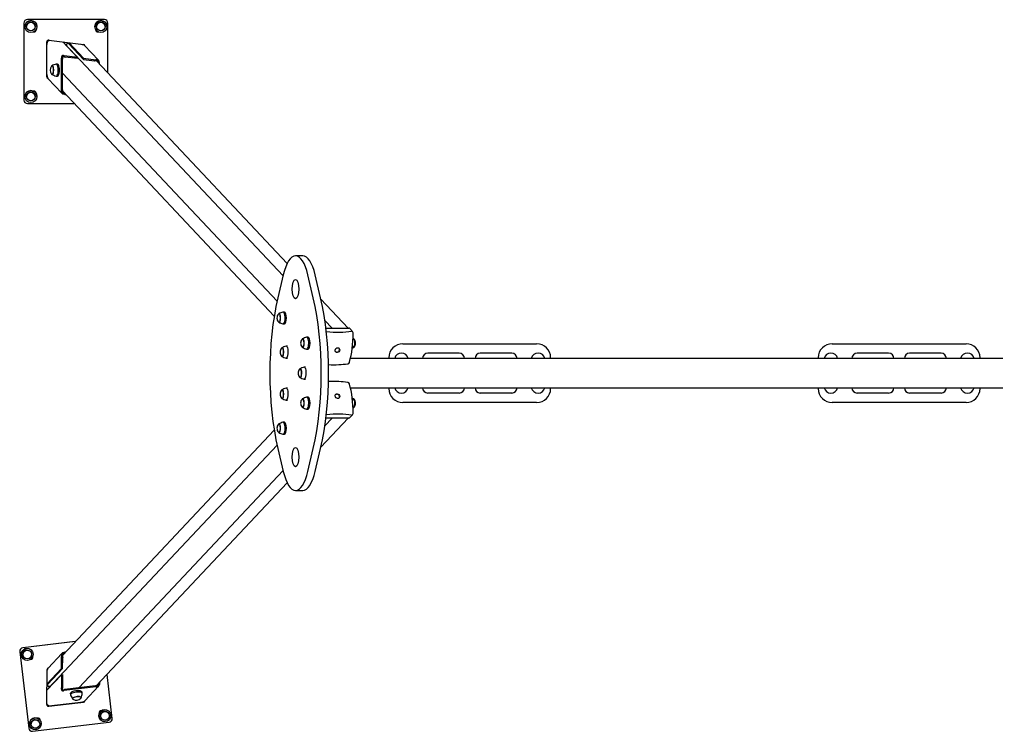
# Model space of a CAD drawing. Header units: millimetres. Extents: x 1089 to 46270, y 1624 to 35257.
# Drawn here: x 1105.5 to 1108.289, y 1630.676 to 1632.71 of the extents above; entities that cross this region are included whole.
import ezdxf

# ---------------------------------------------------------------- set-up
doc = ezdxf.new("R2010")
doc.units = ezdxf.units.MM

# ---------------------------------------------------------------- blocks, each defined once
blk = doc.blocks.new('A$C58256AF6')
at = {"ltscale": 25.4}
for p, q in [((0.0118, 2.0236), (0.0118, 1.8036)), ((0.0118, 2.0236), (0.0118, 1.8036)), ((0.0148, 2.0136), (0.0148, 2.0136)), ((0.0196, 2.0136), (0.0196, 2.0136)), ((0.2418, 2.0336), (0.0218, 2.0336)), ((0.2418, 2.0336), (0.0218, 2.0336)), ((0.0441, 2.0136), (0.0441, 2.0136)), ((0.0488, 2.0136), (0.0488, 2.0136)), ((0.2148, 2.0136), (0.2148, 2.0136)), ((0.2196, 2.0136), (0.2196, 2.0136)), ((0.2441, 2.0136), (0.2441, 2.0136)), ((0.2488, 2.0136), (0.2488, 2.0136)), ((0.2518, 1.8815), (0.2518, 2.0236)), ((0.2518, 2.0236), (0.2518, 2.0236)), ((0.0773, 1.8699), (0.0773, 1.9697)), ((0.083, 1.9746), (0.182, 1.9623)), ((0.0844, 1.9739), (0.0855, 1.9744)), ((0.1232, 1.9696), (0.165, 1.9252)), ((0.7518, 1.3012), (0.128, 1.965)), ((0.1332, 1.9621), (0.1332, 1.9594)), ((0.1406, 1.9643), (0.1364, 1.9649)), ((0.1406, 1.9643), (0.1406, 1.9675)), ((0.1406, 1.9643), (0.1824, 1.9198)), ((0.1407, 1.9675), (0.1824, 1.923)), ((0.2248, 1.9173), (0.1854, 1.9592)), ((0.1189, 1.9248), (0.1192, 1.9233)), ((0.1217, 1.9248), (0.1189, 1.9248)), ((0.1217, 1.9248), (0.1224, 1.9204)), ((0.1247, 1.9278), (0.1249, 1.9287)), ((0.1249, 1.9287), (0.1251, 1.9306)), ((0.165, 1.9252), (0.1273, 1.9299)), ((0.165, 1.922), (0.1298, 1.9264)), ((0.165, 1.9252), (0.165, 1.922)), ((0.0938, 1.9014), (0.0924, 1.9014)), ((0.1079, 1.9061), (0.1042, 1.9061)), ((0.1192, 1.8308), (0.1192, 1.9233)), ((0.1224, 1.8332), (0.1224, 1.9204)), ((0.1824, 1.923), (0.1824, 1.9198)), ((0.1824, 1.923), (0.217, 1.9187)), ((0.1824, 1.9198), (0.2135, 1.9159)), ((0.7637, 1.3368), (0.2196, 1.9158)), ((0.2246, 1.9105), (0.2241, 1.9123)), ((0.2241, 1.9123), (0.225, 1.9123)), ((0.225, 1.9123), (0.2269, 1.9123)), ((0.0924, 1.8769), (0.0938, 1.8769)), ((0.1042, 1.8721), (0.1079, 1.8721)), ((0.1224, 1.8807), (0.7348, 1.2289)), ((0.0807, 1.8653), (0.1201, 1.8233)), ((0.0148, 1.8136), (0.0148, 1.8136)), ((0.0196, 1.8136), (0.0196, 1.8136)), ((0.0441, 1.8136), (0.0441, 1.8136)), ((0.0488, 1.8136), (0.0488, 1.8136)), ((0.1214, 1.8278), (0.1185, 1.8278)), ((0.1218, 1.8299), (0.7267, 1.1861)), ((0.1251, 1.8226), (0.1248, 1.8207)), ((0.1252, 1.8236), (0.1251, 1.8226)), ((0.1268, 1.823), (0.1284, 1.8228)), ((0.1289, 1.8195), (0.1318, 1.8191)), ((0.0118, 1.8036), (0.0118, 1.8036)), ((0.0218, 1.7936), (0.1558, 1.7936)), ((0.8083, 1.3583), (0.7877, 1.3583)), ((0.7525, 1.3042), (0.7371, 1.2388)), ((0.8383, 1.2388), (0.8229, 1.3042)), ((0.859, 1.2388), (0.8436, 1.3042)), ((0.9376, 1.1517), (0.86, 1.2343)), ((0.7415, 1.193), (0.7402, 1.193)), ((0.7557, 1.1978), (0.7519, 1.1978)), ((0.8922, 1.1517), (0.8712, 1.1741)), ((0.7402, 1.1685), (0.7415, 1.1685)), ((0.7519, 1.1638), (0.7557, 1.1638)), ((0.8742, 1.1517), (0.9396, 1.1517)), ((0.9506, 1.142), (0.9427, 1.1504)), ((0.809, 1.1212), (0.8077, 1.1212)), ((0.8232, 1.1259), (0.8194, 1.1259)), ((0.9533, 1.1212), (0.9515, 1.1212)), ((0.7505, 1.0955), (0.7492, 1.0955)), ((0.7647, 1.1003), (0.7609, 1.1003)), ((0.8077, 1.0967), (0.809, 1.0967)), ((0.8194, 1.0919), (0.8232, 1.0919)), ((0.9513, 1.0967), (0.9533, 1.0967)), ((1.094, 1.1073), (1.476, 1.1073)), ((2.32, 1.1073), (2.702, 1.1073)), ((0.7492, 1.071), (0.7505, 1.071)), ((0.7609, 1.0663), (0.7647, 1.0663)), ((2.8508, 1.0653), (0.9442, 1.0653)), ((1.054, 1.0653), (1.054, 1.0673)), ((1.255, 1.0803), (1.165, 1.0803)), ((1.405, 1.0803), (1.315, 1.0803)), ((1.516, 1.0673), (1.516, 1.0653)), ((2.28, 1.0653), (2.28, 1.0673)), ((2.481, 1.0803), (2.391, 1.0803)), ((2.631, 1.0803), (2.541, 1.0803)), ((2.742, 1.0673), (2.742, 1.0653)), ((0.802, 1.0355), (0.8006, 1.0355)), ((0.8161, 1.0403), (0.8124, 1.0403)), ((0.8006, 1.011), (0.802, 1.011)), ((0.8124, 1.0063), (0.8161, 1.0063)), ((0.7647, 0.9803), (0.7609, 0.9803)), ((0.9442, 0.9813), (2.8508, 0.9813)), ((1.054, 0.9793), (1.054, 0.9813)), ((1.516, 0.9813), (1.516, 0.9793)), ((2.28, 0.9793), (2.28, 0.9813)), ((2.742, 0.9813), (2.742, 0.9793)), ((0.7505, 0.9755), (0.7492, 0.9755)), ((0.7492, 0.951), (0.7505, 0.951)), ((0.809, 0.9498), (0.8077, 0.9498)), ((0.8232, 0.9546), (0.8194, 0.9546)), ((0.9504, 0.9498), (0.9497, 0.9498)), ((0.9533, 0.9498), (0.9513, 0.9498)), ((1.255, 0.9663), (1.165, 0.9663)), ((1.405, 0.9663), (1.315, 0.9663)), ((2.481, 0.9663), (2.391, 0.9663)), ((2.631, 0.9663), (2.541, 0.9663)), ((0.7609, 0.9463), (0.7647, 0.9463)), ((0.8077, 0.9253), (0.809, 0.9253)), ((0.8194, 0.9206), (0.8232, 0.9206)), ((0.9515, 0.9253), (0.9533, 0.9253)), ((1.476, 0.9393), (1.094, 0.9393)), ((2.702, 0.9393), (2.32, 0.9393)), ((0.86, 0.8122), (0.9376, 0.8948)), ((0.8712, 0.8725), (0.8922, 0.8948)), ((0.9396, 0.8948), (0.8742, 0.8948)), ((0.9427, 0.8961), (0.9506, 0.9045)), ((0.7415, 0.878), (0.7402, 0.878)), ((0.7557, 0.8828), (0.7519, 0.8828)), ((0.7267, 0.8604), (0.1219, 0.2169)), ((0.7402, 0.8535), (0.7415, 0.8535)), ((0.7519, 0.8488), (0.7557, 0.8488)), ((0.7348, 0.8176), (0.0815, 0.1224)), ((0.7371, 0.8077), (0.7525, 0.7424)), ((0.8229, 0.7424), (0.8383, 0.8077)), ((0.8436, 0.7424), (0.859, 0.8077)), ((0.1683, 0.1244), (0.7518, 0.7453)), ((0.2187, 0.1297), (0.7637, 0.7098)), ((0.7877, 0.6883), (0.8083, 0.6883)), ((0.1588, 0.2561), (0.0088, 0.2384)), ((0.1587, 0.256), (0.0089, 0.2383)), ((0.0001, 0.2273), (0.0257, 0.0089)), ((0.0001, 0.2272), (0.0258, 0.0088)), ((0.0297, 0.2285), (0.0296, 0.2285)), ((0.0325, 0.2323), (0.0325, 0.2324)), ((0.1249, 0.2226), (0.1247, 0.2245)), ((0.0099, 0.2069), (0.01, 0.2069)), ((0.0133, 0.2102), (0.0134, 0.2102)), ((0.1203, 0.2222), (0.0809, 0.1802)), ((0.1193, 0.1791), (0.1196, 0.2138)), ((0.1225, 0.1794), (0.1227, 0.2107)), ((0.125, 0.2217), (0.1249, 0.2226)), ((0.1274, 0.2227), (0.125, 0.2217)), ((0.0772, 0.0764), (0.0779, 0.1761)), ((0.0776, 0.1347), (0.1193, 0.1791)), ((0.0807, 0.1349), (0.1225, 0.1794)), ((0.1193, 0.1791), (0.1225, 0.1794)), ((0.0775, 0.1171), (0.1192, 0.1614)), ((0.1192, 0.1614), (0.119, 0.1234)), ((0.1192, 0.1614), (0.1224, 0.1618)), ((0.1224, 0.1618), (0.1221, 0.1264)), ((0.2283, 0.138), (0.2283, 0.14)), ((0.2641, 0.0369), (0.2494, 0.1624)), ((0.0807, 0.1349), (0.0776, 0.1345)), ((0.0805, 0.1306), (0.0805, 0.1349)), ((0.087, 0.1282), (0.0837, 0.1278)), ((0.1203, 0.1212), (0.1184, 0.1212)), ((0.1213, 0.1212), (0.1203, 0.1212)), ((0.1246, 0.1186), (0.1289, 0.1197)), ((0.1246, 0.1186), (0.1249, 0.1158)), ((0.1249, 0.1158), (0.1264, 0.1162)), ((0.2183, 0.127), (0.1264, 0.1162)), ((0.2155, 0.1299), (0.1289, 0.1197)), ((0.1786, 0.1083), (0.1782, 0.1121)), ((0.1858, 0.0867), (0.2252, 0.1286)), ((0.2209, 0.1296), (0.2213, 0.1268)), ((0.2247, 0.1339), (0.2257, 0.1339)), ((0.2251, 0.1355), (0.2252, 0.1366)), ((0.2257, 0.1339), (0.2276, 0.1339)), ((0.1444, 0.1079), (0.1449, 0.1041)), ((0.1509, 0.0942), (0.1511, 0.093)), ((0.1754, 0.096), (0.1752, 0.0972)), ((0.0778, 0.078), (0.0772, 0.0788)), ((0.0827, 0.0715), (0.1818, 0.0831)), ((0.1819, 0.0831), (0.0828, 0.0714)), ((0.0903, 0.0724), (0.1748, 0.0823)), ((0.2544, 0.0571), (0.2544, 0.0572)), ((0.053, 0.0299), (0.0529, 0.03)), ((0.0559, 0.0337), (0.0558, 0.0338)), ((0.2318, 0.0318), (0.2319, 0.0317)), ((0.2352, 0.035), (0.2353, 0.035)), ((0.2516, 0.0533), (0.2515, 0.0534)), ((0.029, 0.0026), (0.0291, 0.0025)), ((0.0332, 0.0084), (0.0333, 0.0083)), ((0.0366, 0.0116), (0.0367, 0.0116)), ((0.0369, 0), (0.2553, 0.0258))]:
    blk.add_line(p, q, dxfattribs=at)
for centre, radius in [((0.0318, 2.0136), 0.017), ((0.0318, 2.0136), 0.0125), ((0.0318, 2.0136), 0.0122), ((0.2318, 2.0136), 0.017), ((0.2318, 2.0136), 0.0125), ((0.2318, 2.0136), 0.0122), ((0.0318, 1.8136), 0.017), ((0.0318, 1.8136), 0.0125), ((0.0318, 1.8136), 0.0122)]:
    blk.add_circle(centre, radius, dxfattribs=at)
for centre, radius, start, end in [((0.0218, 2.0236), 0.01, 89.9998, 179.9998), ((0.0218, 2.0236), 0.01, 89.9998, 179.9998), ((0.0318, 2.0136), 0.017, 359.9999, 179.9999), ((0.0318, 2.0136), 0.0122, 359.9999, 179.9999), ((0.2318, 2.0136), 0.017, 359.9999, 179.9999), ((0.2318, 2.0136), 0.0122, 359.9999, 179.9999), ((0.2418, 2.0236), 0.01, 359.9998, 89.9998), ((0.2418, 2.0236), 0.01, 359.9998, 89.9998), ((0.041, 2.0044), 0.006, 257.5792, 12.4206), ((0.041, 2.0044), 0.006, 257.5797, 359.9999), ((0.2227, 2.0044), 0.006, 167.579, 282.4204), ((0.2227, 2.0044), 0.006, 179.9999, 282.4199), ((0.0823, 1.9697), 0.005, 82.8998, 179.9998), ((0.0865, 1.9658), 0.00833, 104.2456, 165.4988), ((0.1813, 1.9574), 0.005, 11.1145, 82.8998), ((0.1242, 1.9253), 0.00534, 80.5228, 185.5603), ((0.1217, 1.9171), 0.014, 66.5605, 75.93), ((0.1042, 1.8891), 0.0175, 139.485, 220.515), ((0.1167, 1.8571), 0.0507, 104.8178, 119.0303), ((0.221, 1.8918), 0.0272, 90.1734, 98.6254), ((0.0823, 1.8699), 0.005, 179.9999, 252.7988), ((0.0823, 1.8699), 0.005, 179.9999, 252.7982), ((0.1168, 1.9216), 0.0511, 241.0361, 255.1158), ((0.0318, 1.8136), 0.017, 359.9999, 179.9999), ((0.0318, 1.8136), 0.0122, 359.9999, 179.9999), ((0.041, 1.8228), 0.006, 347.5788, 102.4208), ((0.041, 1.8228), 0.006, 347.5785, 359.9999), ((0.1323, 1.8263), 0.0139, 161.2469, 173.8157), ((-0.2834, 0.6855), 1.2092, 70.1677, 70.2493), ((0.0218, 1.8036), 0.01, 179.9999, 269.9998), ((0.7519, 1.1808), 0.0175, 139.485, 179.9999), ((0.7519, 1.1808), 0.0175, 180, 220.515), ((0.7644, 1.1487), 0.0507, 104.8178, 119.0303), ((0.7646, 1.2133), 0.0511, 241.0361, 255.1158), ((0.8194, 1.1089), 0.0175, 139.485, 179.9999), ((0.8319, 1.0769), 0.0507, 104.8178, 119.0303), ((0.9469, 1.1386), 0.005, 1.1385, 43.2184), ((0.9289, 1.0765), 0.0511, 61.0361, 62.9584), ((0.9416, 1.1089), 0.0175, 0, 40.515), ((0.7609, 1.0833), 0.0175, 139.485, 179.9999), ((0.7734, 1.0512), 0.0507, 104.8178, 119.0303), ((0.8194, 1.1089), 0.0175, 180, 220.515), ((0.8321, 1.1414), 0.0511, 241.0361, 255.1158), ((0.9291, 1.141), 0.0507, 293.3687, 299.0303), ((0.9416, 1.1089), 0.0175, 319.485, 0), ((1.094, 1.0673), 0.04, 90, 179.9999), ((1.476, 1.0673), 0.04, 0, 90), ((2.32, 1.0673), 0.04, 90, 179.9999), ((2.702, 1.0673), 0.04, 0, 90), ((0.7609, 1.0833), 0.0175, 180, 220.515), ((0.7736, 1.1158), 0.0511, 241.0361, 255.1158), ((1.09, 1.0603), 0.02, 14.4775, 165.5225), ((1.165, 1.0653), 0.015, 90, 179.9999), ((1.255, 1.0653), 0.015, 0, 90), ((1.315, 1.0653), 0.015, 90, 179.9999), ((1.405, 1.0653), 0.015, 0, 90), ((1.48, 1.0603), 0.02, 14.4775, 165.5225), ((2.316, 1.0603), 0.02, 14.4775, 165.5225), ((2.391, 1.0653), 0.015, 90, 179.9999), ((2.481, 1.0653), 0.015, 0, 90), ((2.541, 1.0653), 0.015, 90, 179.9999), ((2.631, 1.0653), 0.015, 0, 90), ((2.706, 1.0603), 0.02, 14.4775, 165.5225), ((0.8124, 1.0233), 0.0175, 139.485, 179.9999), ((0.8249, 0.9912), 0.0507, 104.8178, 119.0303), ((0.9365, 1.055), 0.005, 280.4314, 342.1202), ((0.8124, 1.0233), 0.0175, 180, 220.515), ((0.825, 1.0558), 0.0511, 241.0361, 255.1158), ((0.7734, 0.9312), 0.0507, 104.8178, 119.0303), ((0.9365, 0.9916), 0.005, 17.8798, 79.5686), ((1.094, 0.9793), 0.04, 180, 270), ((1.09, 0.9863), 0.02, 194.4775, 345.5225), ((1.165, 0.9813), 0.015, 180, 270), ((1.255, 0.9813), 0.015, 270, 0), ((1.315, 0.9813), 0.015, 180, 270), ((1.405, 0.9813), 0.015, 270, 0), ((1.48, 0.9863), 0.02, 194.4775, 345.5225), ((1.476, 0.9793), 0.04, 270, 0), ((2.32, 0.9793), 0.04, 180, 270), ((2.316, 0.9863), 0.02, 194.4775, 345.5225), ((2.391, 0.9813), 0.015, 180, 270), ((2.481, 0.9813), 0.015, 270, 0), ((2.541, 0.9813), 0.015, 180, 270), ((2.631, 0.9813), 0.015, 270, 0), ((2.706, 0.9863), 0.02, 194.4775, 345.5225), ((2.702, 0.9793), 0.04, 270, 0), ((0.7609, 0.9633), 0.0175, 139.485, 179.9999), ((0.7609, 0.9633), 0.0175, 180, 220.515), ((0.7736, 0.9958), 0.0511, 241.0361, 255.1158), ((0.8194, 0.9376), 0.0175, 139.485, 179.9999), ((0.8319, 0.9055), 0.0507, 104.8178, 119.0303), ((0.9289, 0.9051), 0.0511, 61.0361, 66.7554), ((0.9416, 0.9376), 0.0175, 0, 40.515), ((0.8194, 0.9376), 0.0175, 180, 220.515), ((0.8321, 0.9701), 0.0511, 241.0361, 255.1158), ((0.9291, 0.9696), 0.0507, 295.9488, 299.0303), ((0.9416, 0.9376), 0.0175, 319.485, 0), ((0.9469, 0.9079), 0.005, 316.7816, 358.8615), ((0.7519, 0.8658), 0.0175, 139.485, 179.9999), ((0.7519, 0.8658), 0.0175, 180, 220.515), ((0.7644, 0.8337), 0.0507, 104.8178, 119.0303), ((0.7646, 0.8983), 0.0511, 241.0361, 255.1158), ((0.145, 0.2212), 0.0264, 187.2823, 196.0794), ((0.1311, 0.1195), 0.0128, 161.9898, 172.1495), ((0.1238, 0.121), 0.00536, 177.2946, 282.1993), ((0.221, 0.1409), 0.0141, 258.7366, 270.9425), ((1.2978, -0.1339), 1.106, 165.9025, 165.9909), ((0.1926, 0.1227), 0.0512, 201.8024, 215.8892), ((0.1618, 0.1062), 0.0175, 236.0704, 318.1219), ((0.1274, 0.1148), 0.0517, 338.3688, 352.3243), ((0.0856, 0.081), 0.00837, 201.0276, 262.1114)]:
    blk.add_arc(centre, radius, start, end, dxfattribs=at)
for centre, major_axis, ratio, start_param, end_param in [((0.1258, 1.963), (0.00233, -0.00248), 0.883023, 1.57078, 2.051214), ((0.1364, 1.9617), (0.00233, -0.00248), 0.883023, 2.32511, 3.895906), ((0.0924, 1.8891), (0, -0.0122), 0.34202, 0, 3.522307), ((0.0929, 1.8891), (0, 0.0125), 0.34202, 0, 0.237339), ((0.0929, 1.8891), (0, 0.0125), 0.34202, 2.904254, 6.283185), ((0.1042, 1.8891), (0, -0.017), 0.34202, 0, 3.22395), ((0.1079, 1.8891), (0, -0.017), 0.34202, 0, 3.141593), ((0.0924, 1.8891), (0, -0.0122), 0.34202, 5.902471, 6.283185), ((0.0953, 1.8891), (0, -0.0125), 0.34202, 6.1037, 6.1553), ((0.1042, 1.8891), (0, -0.017), 0.34202, 6.200759, 6.283185), ((0.7877, 1.2333), (0, -0.125), 0.34202, 2.173864, 4.109321), ((0.8083, 1.2333), (0, -0.125), 0.34202, 2.173864, 3.141593), ((0.8441, 1.0233), (0, 0.38), 0.34202, 0.967728, 2.173864), ((0.7312, 1.0233), (0, -0.38), 0.34202, 0.967728, 2.173864), ((0.7519, 1.0233), (0, -0.38), 0.34202, 0.967728, 2.173864), ((0.7402, 1.1808), (0, 0.0123), 0.34202, 0, 0.380714), ((0.7402, 1.1808), (0, 0.0123), 0.34202, 2.760878, 6.283185), ((0.7407, 1.1808), (0, 0.0125), 0.34202, 0, 0.237337), ((0.7407, 1.1808), (0, 0.0125), 0.34202, 2.904256, 6.283185), ((0.7519, 1.1808), (0, 0.017), 0.34202, 3.058977, 6.283185), ((0.7557, 1.1808), (0, 0.017), 0.34202, 3.141593, 6.283185), ((0.743, 1.1808), (0, -0.0125), 0.34202, 6.1037, 6.283185), ((0.939, 1.147), (-0.00364, -0.00342), 0.883019, 3.141593, 3.895922), ((0.8077, 1.1089), (0, 0.0123), 0.34202, 0, 0.380714), ((0.8077, 1.1089), (0, 0.0123), 0.34202, 2.760878, 6.283185), ((0.8082, 1.1089), (0, 0.0125), 0.34202, 0, 0.237337), ((0.8082, 1.1089), (0, 0.0125), 0.34202, 2.904256, 6.283185), ((0.8194, 1.1089), (0, 0.017), 0.34202, 3.058977, 6.283185), ((0.8232, 1.1089), (0, 0.017), 0.34202, 3.141593, 6.283185), ((0.8725, 1.1786), (-0.1115, 0.0139), 0.321402, 1.63631, 2.347446), ((0.9133, 1.1321), (0, 0.1124), 0.34202, 3.956201, 4.770427), ((0.9469, 1.1386), (-0.005, -0.0001), 0.054507, 2.791985, 3.141593), ((0.9529, 1.1089), (0, 0.0125), 0.34202, 3.329271, 6.283185), ((0.9533, 1.1089), (0, 0.0123), 0.34202, 3.141593, 6.155064), ((0.7492, 1.0833), (0, -0.0123), 0.34202, 0, 3.522307), ((0.7496, 1.0833), (0, -0.0125), 0.34202, 0, 3.378929), ((0.7609, 1.0833), (0, 0.017), 0.34202, 3.058977, 6.283185), ((0.8105, 1.1089), (0, 0.0124), 0.34202, 2.962108, 3.141593), ((0.9065, 1.0898), (0.0051, 0.00479), 0.883019, 3.217469, 6.207308), ((0.9505, 1.1089), (0, 0.0125), 0.34202, 2.95839, 3.956906), ((0.7492, 1.0833), (0, -0.0123), 0.34202, 5.902471, 6.283185), ((0.7496, 1.0833), (0, -0.0125), 0.34202, 6.045849, 6.283185), ((0.752, 1.0833), (0, 0.0124), 0.34202, 2.962108, 3.141593), ((0.8006, 1.0233), (0, 0.0123), 0.34202, 0, 0.380714), ((0.8006, 1.0233), (0, 0.0123), 0.34202, 2.760878, 6.283185), ((0.8011, 1.0233), (0, -0.0125), 0.34202, 0, 3.378929), ((0.8124, 1.0233), (0, 0.017), 0.34202, 3.058977, 6.283185), ((0.861, 1.0856), (0.1115, -0.0139), 0.321402, 4.938588, 5.489039), ((0.9365, 1.055), (-0.00091, 0.00492), 0.663706, 2.697448, 3.141593), ((0.9365, 1.055), (-0.00476, 0.00154), 0.644773, 3.141593, 3.605506), ((0.8011, 1.0233), (0, -0.0125), 0.34202, 6.045849, 6.283185), ((0.8035, 1.0233), (0, 0.0124), 0.34202, 2.962108, 3.141593), ((0.7609, 0.9633), (0, 0.017), 0.34202, 3.058977, 6.283185), ((0.861, 0.961), (-0.1115, -0.0139), 0.321402, 3.935739, 4.486192), ((0.9365, 0.9916), (-0.00091, -0.00492), 0.663706, 3.141593, 3.585737), ((0.9365, 0.9916), (-0.00476, -0.00154), 0.644773, 2.677679, 3.141593), ((0.9133, 0.9144), (0, 0.1124), 0.34202, 4.654351, 5.468577), ((0.7492, 0.9633), (0, 0.0123), 0.34202, 0, 0.380714), ((0.7492, 0.9633), (0, 0.0123), 0.34202, 2.760878, 6.283185), ((0.7496, 0.9633), (0, 0.0125), 0.34202, 0, 0.237337), ((0.7496, 0.9633), (0, 0.0125), 0.34202, 2.904256, 6.283185), ((0.752, 0.9633), (0, 0.0124), 0.34202, 2.962108, 3.141593), ((0.8077, 0.9376), (0, 0.0123), 0.34202, 0, 0.380714), ((0.8077, 0.9376), (0, 0.0123), 0.34202, 2.760878, 6.283185), ((0.8082, 0.9376), (0, 0.0125), 0.34202, 0, 0.237337), ((0.8082, 0.9376), (0, 0.0125), 0.34202, 2.904256, 6.283185), ((0.8194, 0.9376), (0, 0.017), 0.34202, 3.058977, 6.283185), ((0.8232, 0.9376), (0, 0.017), 0.34202, 3.141593, 6.283185), ((0.9065, 0.9567), (-0.0051, 0.00479), 0.883019, 3.217469, 6.207309), ((0.9505, 0.9376), (0, 0.0125), 0.34202, 0, 0.179485), ((0.9505, 0.9376), (0, 0.0125), 0.34202, 5.467872, 6.283185), ((0.9529, 0.9376), (0, 0.0125), 0.34202, 3.329271, 6.283185), ((0.9533, 0.9376), (0, 0.0123), 0.34202, 3.141593, 6.155064), ((0.8105, 0.9376), (0, 0.0124), 0.34202, 2.962108, 3.141593), ((0.9505, 0.9376), (0, 0.0125), 0.34202, 3.377236, 3.5486), ((0.8725, 0.8679), (0.1115, 0.0139), 0.321402, 0.794146, 1.505285), ((0.939, 0.8995), (-0.00364, 0.00342), 0.883019, 2.387263, 3.141593), ((0.9469, 0.9079), (-0.005, 0.0001), 0.054507, 3.141593, 3.4912), ((0.7402, 0.8658), (0, 0.0123), 0.34202, 0, 0.380714), ((0.7402, 0.8658), (0, 0.0123), 0.34202, 2.760878, 6.283185), ((0.7407, 0.8658), (0, 0.0125), 0.34202, 0, 0.237337), ((0.7407, 0.8658), (0, 0.0125), 0.34202, 2.904256, 6.283185), ((0.7519, 0.8658), (0, 0.017), 0.34202, 3.058977, 6.283185), ((0.7557, 0.8658), (0, 0.017), 0.34202, 3.141593, 6.283185), ((0.743, 0.8658), (0, -0.0125), 0.34202, 6.1037, 6.283185), ((0.7877, 0.8133), (0, 0.125), 0.34202, 2.173864, 4.109321), ((0.8083, 0.8133), (0, 0.125), 0.34202, 3.141593, 4.109321), ((0.0101, 0.2284), (0.00664, 0.00747), 0.999575, 0.843703, 2.414499), ((0.01, 0.2285), (0.00664, 0.00747), 0.999575, 0.843703, 2.414499), ((0.0212, 0.2197), (-0.0113, -0.0127), 0.999575, 3.141593, 6.283185), ((0.0213, 0.2196), (-0.00814, -0.00916), 0.999575, 4.000514, 5.424268), ((0.0213, 0.2196), (-0.0083, -0.00934), 0.999575, 2.939409, 3.141593), ((0.0213, 0.2196), (-0.0083, -0.00934), 0.999575, 0, 0.202195), ((0.0314, 0.2116), (-0.00399, -0.00448), 0.999575, 0.656643, 2.602615), ((0.0313, 0.2117), (-0.00399, -0.00448), 0.999575, 0.687302, 2.57303), ((0.0829, 0.1761), (-0.00332, -0.00374), 0.999575, 4.168849, 5.432173), ((0.0837, 0.131), (0.00233, 0.00248), 0.883015, 2.387247, 3.958043), ((0.0837, 0.1203), (-0.00233, -0.00248), 0.883015, 4.712373, 5.528839), ((0.1613, 0.11), (-0.0169, -0.0021), 0.321402, 3.141593, 6.283185), ((0.1618, 0.1062), (-0.0169, -0.0021), 0.321402, 3.064797, 6.283185), ((0.1618, 0.1062), (-0.0169, -0.0021), 0.321402, 0, 0.076867), ((0.1632, 0.0949), (-0.0124, -0.0015), 0.321402, 2.912614, 6.283185), ((0.1632, 0.0949), (-0.0124, -0.0015), 0.321402, 0, 0.22898), ((0.1632, 0.0945), (-0.0122, -0.0015), 0.321402, 2.787745, 6.283185), ((0.1632, 0.0945), (-0.0122, -0.0015), 0.321402, 0, 0.353848), ((0.1812, 0.0881), (-0.00332, -0.00374), 0.999575, 0.843703, 2.063225), ((0.1813, 0.088), (0.00332, 0.00374), 0.999575, 3.985295, 5.249996), ((0.0822, 0.0764), (0.00332, 0.00374), 0.999575, 2.290581, 3.985295), ((0.0821, 0.0764), (0.00332, 0.00374), 0.999575, 3.141593, 3.985295), ((0.2431, 0.0445), (-0.0113, -0.0127), 0.999575, 3.141593, 6.283185), ((0.2329, 0.0525), (0.00399, 0.00448), 0.999575, 0.626915, 2.631287), ((0.2432, 0.0444), (-0.00814, -0.00916), 0.999575, 4.001042, 5.423726), ((0.0445, 0.0211), (-0.0113, -0.0127), 0.999575, 3.141593, 6.283185), ((0.0446, 0.021), (-0.00814, -0.00916), 0.999575, 4.000875, 5.423898), ((0.0525, 0.0313), (-0.00399, -0.00448), 0.999575, 2.204861, 4.202083), ((0.0446, 0.021), (-0.0083, -0.00934), 0.999575, 2.93885, 3.141593), ((0.0524, 0.0313), (-0.00399, -0.00448), 0.999575, 2.211747, 3.141593), ((0.2432, 0.0444), (-0.0083, -0.00934), 0.999575, 0, 0.20148), ((0.2432, 0.0444), (-0.0083, -0.00934), 0.999575, 2.940097, 3.141593), ((0.2542, 0.0357), (-0.00664, -0.00747), 0.999575, 0.843703, 2.414499), ((0.0356, 0.01), (0.00664, 0.00747), 0.999575, 2.414499, 3.141593), ((0.0357, 0.01), (0.00664, 0.00747), 0.999575, 2.414499, 3.985295), ((0.0446, 0.021), (-0.0083, -0.00934), 0.999575, 0, 0.202774)]:
    blk.add_ellipse(centre, major_axis=major_axis, ratio=ratio, start_param=start_param, end_param=end_param, dxfattribs=at)
for centre, major_axis, ratio in [((0.7877, 1.2633), (0, -0.0275), 0.34202), ((0.9071, 1.0891), (0.0051, 0.00479), 0.883019), ((0.9071, 0.9574), (-0.0051, 0.00479), 0.883019), ((0.7877, 0.7833), (0, -0.0275), 0.34202), ((0.0213, 0.2196), (-0.0113, -0.0127), 0.999575), ((0.0215, 0.2193), (-0.0083, -0.00934), 0.999575), ((0.0215, 0.2194), (-0.00827, -0.00931), 0.999575), ((0.0215, 0.2193), (-0.00814, -0.00916), 0.999575), ((0.2432, 0.0444), (-0.0113, -0.0127), 0.999575), ((0.2434, 0.0442), (-0.0083, -0.00934), 0.999575), ((0.2434, 0.0442), (-0.00827, -0.00931), 0.999575), ((0.2434, 0.0441), (-0.00814, -0.00916), 0.999575), ((0.0446, 0.021), (-0.0113, -0.0127), 0.999575), ((0.0448, 0.0208), (-0.0083, -0.00934), 0.999575), ((0.0448, 0.0208), (-0.00827, -0.00931), 0.999575), ((0.0448, 0.0207), (-0.00814, -0.00916), 0.999575)]:
    blk.add_ellipse(centre, major_axis=major_axis, ratio=ratio, dxfattribs=at)
for points, knots in [([(0.0784, 1.9679), (0.0784, 1.9676), (0.0779, 1.9659), (0.0773, 1.9647), (0.0773, 1.9621)], [0, 0, 0, 0, 0.129746, 1, 1, 1, 1]), ([(0.1766, 1.963), (0.1779, 1.9629), (0.1794, 1.9623), (0.1807, 1.9619), (0.1807, 1.9618)], [0, 0, 0, 0, 0.942553, 1, 1, 1, 1]), ([(0.1854, 1.9592), (0.1852, 1.9595), (0.1846, 1.96), (0.1838, 1.9605), (0.1832, 1.9609), (0.1828, 1.9611), (0.1823, 1.9613), (0.1818, 1.9615), (0.1813, 1.9617), (0.1809, 1.9618), (0.1807, 1.9618)], [0.474163, 0.474163, 0.474163, 0.474163, 0.5719278, 0.6923744, 0.7364748, 0.7830389, 0.8323731, 0.8847799, 0.9405576, 1, 1, 1, 1]), ([(0.1247, 1.9278), (0.1247, 1.9278), (0.1246, 1.9278), (0.1244, 1.9278), (0.1243, 1.9279), (0.1241, 1.9279), (0.124, 1.9279), (0.1238, 1.9279), (0.1236, 1.9279), (0.1235, 1.9278), (0.1233, 1.9278), (0.1231, 1.9277), (0.1229, 1.9277), (0.1228, 1.9276), (0.1226, 1.9275), (0.1223, 1.9273), (0.122, 1.9269), (0.1217, 1.9263), (0.1216, 1.9259), (0.1216, 1.9255), (0.1216, 1.9252), (0.1217, 1.9249), (0.1217, 1.9248)], [0, 0, 0, 0, 0.031428, 0.062544, 0.093446, 0.124245, 0.155064, 0.186039, 0.217316, 0.249124, 0.281577, 0.314652, 0.348325, 0.382572, 0.41737, 0.452703, 0.579388, 0.711063, 0.779369, 0.849911, 0.92332, 1, 1, 1, 1]), ([(0.1298, 1.9264), (0.1279, 1.9266), (0.1267, 1.9272), (0.1255, 1.9276), (0.1247, 1.9278)], [0, 0, 0, 0, 0.440372, 1, 1, 1, 1]), ([(0.1273, 1.9299), (0.1273, 1.9295), (0.1274, 1.9291), (0.1276, 1.9283), (0.1278, 1.928), (0.128, 1.9275), (0.1281, 1.9273), (0.1284, 1.927), (0.1285, 1.9269), (0.129, 1.9265), (0.1294, 1.9264), (0.1298, 1.9264)], [0, 0, 0, 0, 0.25, 0.25, 0.5, 0.5, 0.625, 0.625, 0.75, 0.75, 1, 1, 1, 1]), ([(0.1224, 1.9204), (0.1224, 1.9205), (0.1224, 1.9206), (0.1223, 1.9208), (0.1223, 1.9209), (0.1222, 1.9211), (0.1221, 1.9213), (0.1218, 1.9215), (0.1217, 1.9217), (0.1214, 1.9219), (0.1213, 1.922), (0.1208, 1.9223), (0.1205, 1.9225), (0.1199, 1.9229), (0.1195, 1.9231), (0.1192, 1.9233)], [0, 0, 0, 0, 0.0625, 0.0625, 0.125, 0.125, 0.25, 0.25, 0.375, 0.375, 0.5, 0.5, 0.75, 0.75, 1, 1, 1, 1]), ([(0.2135, 1.9159), (0.2137, 1.9159), (0.2139, 1.9159), (0.2143, 1.916), (0.2145, 1.9161), (0.2148, 1.9163), (0.215, 1.9164), (0.2153, 1.9166), (0.2154, 1.9167), (0.2158, 1.9171), (0.2161, 1.9174), (0.2165, 1.9181), (0.2168, 1.9184), (0.217, 1.9187)], [0, 0, 0, 0, 0.125, 0.125, 0.25, 0.25, 0.375, 0.375, 0.5, 0.5, 0.75, 0.75, 1, 1, 1, 1]), ([(0.2206, 1.9162), (0.2205, 1.9162), (0.2179, 1.9162), (0.2163, 1.9156), (0.2135, 1.9159)], [0, 0, 0, 0, 0.048213, 1, 1, 1, 1]), ([(0.2241, 1.9123), (0.224, 1.9124), (0.224, 1.9125), (0.2239, 1.9127), (0.2239, 1.9129), (0.2238, 1.9131), (0.2237, 1.9134), (0.2237, 1.9136), (0.2236, 1.9138), (0.2235, 1.914), (0.2234, 1.9141), (0.2233, 1.9143), (0.2232, 1.9145), (0.2231, 1.9147), (0.2229, 1.9149), (0.2227, 1.9152), (0.2223, 1.9155), (0.2219, 1.9158), (0.2215, 1.916), (0.2212, 1.9161), (0.2209, 1.9162), (0.2207, 1.9162), (0.2206, 1.9162)], [0, 0, 0, 0, 0.044946, 0.088952, 0.13205, 0.174273, 0.215653, 0.25622, 0.296006, 0.335042, 0.373357, 0.410982, 0.447944, 0.484273, 0.519997, 0.555144, 0.673762, 0.786706, 0.841476, 0.895205, 0.948009, 1, 1, 1, 1]), ([(0.2269, 1.9123), (0.2268, 1.9127), (0.2268, 1.9131), (0.2266, 1.9139), (0.2265, 1.9143), (0.2262, 1.9151), (0.226, 1.9155), (0.2256, 1.9163), (0.2254, 1.9166), (0.2248, 1.9173), (0.2246, 1.9176), (0.2239, 1.9181), (0.2236, 1.9183), (0.2229, 1.9186), (0.2225, 1.9188), (0.2217, 1.919), (0.2213, 1.919), (0.221, 1.919)], [0, 0, 0, 0, 0.125, 0.125, 0.25, 0.25, 0.375, 0.375, 0.5, 0.5, 0.625, 0.625, 0.75, 0.75, 0.875, 0.875, 1, 1, 1, 1]), ([(0.2282, 1.9068), (0.2281, 1.9087), (0.2275, 1.91), (0.2271, 1.9115), (0.2269, 1.9123)], [0.0798546, 0.0798546, 0.0798546, 0.0798546, 0.500001, 1, 1, 1, 1]), ([(0.0773, 1.877), (0.0773, 1.8741), (0.0781, 1.8727), (0.0785, 1.8711), (0.0787, 1.8702)], [0, 0, 0, 0, 0.500001, 1, 1, 1, 1]), ([(0.0787, 1.8702), (0.0787, 1.8702), (0.0787, 1.87), (0.0787, 1.8697), (0.0788, 1.8694), (0.0788, 1.8692), (0.0789, 1.8689), (0.079, 1.8686), (0.079, 1.8684), (0.0791, 1.8681), (0.0792, 1.8678), (0.0793, 1.8676), (0.0794, 1.8673), (0.0795, 1.867), (0.0797, 1.8668), (0.0798, 1.8665), (0.0799, 1.8663), (0.0801, 1.8661), (0.0803, 1.8658), (0.0805, 1.8656), (0.0806, 1.8654), (0.0807, 1.8653)], [0, 0, 0, 0, 0.027773, 0.0555581, 0.0833602, 0.1111833, 0.1390305, 0.1669042, 0.1948057, 0.2227357, 0.250694, 0.27868, 0.306692, 0.3347278, 0.3627847, 0.3908592, 0.4189474, 0.4470448, 0.4751464, 0.5032468, 0.5459557, 0.5459557, 0.5459557, 0.5459557]), ([(0.1185, 1.8278), (0.1185, 1.8274), (0.1185, 1.8269), (0.1186, 1.8261), (0.1187, 1.8257), (0.119, 1.825), (0.1192, 1.8246), (0.1196, 1.824), (0.1198, 1.8237), (0.1203, 1.8232), (0.1206, 1.8229), (0.1212, 1.8224), (0.1216, 1.8222), (0.1223, 1.8217), (0.1228, 1.8215), (0.1237, 1.8211), (0.1243, 1.8209), (0.1248, 1.8207)], [0, 0, 0, 0, 0.125, 0.125, 0.25, 0.25, 0.375, 0.375, 0.5, 0.5, 0.625, 0.625, 0.75, 0.75, 0.875, 0.875, 1, 1, 1, 1]), ([(0.1192, 1.8308), (0.1195, 1.8309), (0.1199, 1.831), (0.1205, 1.8313), (0.1208, 1.8315), (0.1213, 1.8317), (0.1214, 1.8318), (0.1217, 1.832), (0.1218, 1.8322), (0.1221, 1.8324), (0.1222, 1.8326), (0.1224, 1.8329), (0.1224, 1.833), (0.1224, 1.8332)], [0, 0, 0, 0, 0.25, 0.25, 0.5, 0.5, 0.625, 0.625, 0.75, 0.75, 0.875, 0.875, 1, 1, 1, 1]), ([(0.1224, 1.8332), (0.1224, 1.8317), (0.1217, 1.8301), (0.1214, 1.8285), (0.1214, 1.8278)], [0, 0, 0, 0, 0.520068, 1, 1, 1, 1]), ([(0.1214, 1.8278), (0.1214, 1.8278), (0.1214, 1.8277), (0.1214, 1.8275), (0.1214, 1.8274), (0.1214, 1.8272), (0.1214, 1.8271), (0.1214, 1.827), (0.1215, 1.8268), (0.1215, 1.8267), (0.1216, 1.8266), (0.1216, 1.8265), (0.1217, 1.8263), (0.1217, 1.8262), (0.1218, 1.8261), (0.1219, 1.826), (0.1219, 1.8259), (0.122, 1.8258), (0.1221, 1.8257), (0.1222, 1.8256), (0.1224, 1.8253), (0.1228, 1.8249), (0.1233, 1.8246), (0.1238, 1.8243), (0.1242, 1.824), (0.1247, 1.8238), (0.125, 1.8236), (0.1252, 1.8236)], [0, 0, 0, 0, 0.02233, 0.044342, 0.066079, 0.087574, 0.108855, 0.129943, 0.150852, 0.171589, 0.192158, 0.212546, 0.232716, 0.252719, 0.272624, 0.292499, 0.312419, 0.33246, 0.352704, 0.373234, 0.394136, 0.501551, 0.631001, 0.707522, 0.793665, 0.890734, 1, 1, 1, 1]), ([(0.1289, 1.8195), (0.1276, 1.8197), (0.1261, 1.8203), (0.1249, 1.8207), (0.1248, 1.8207)], [0, 0, 0, 0, 0.942553, 1, 1, 1, 1]), ([(0.1268, 1.823), (0.1269, 1.8226), (0.127, 1.8223), (0.1273, 1.8217), (0.1274, 1.8213), (0.1277, 1.8207), (0.1279, 1.8204), (0.1282, 1.82), (0.1283, 1.8198), (0.1286, 1.8196), (0.1288, 1.8195), (0.1289, 1.8195)], [0, 0, 0, 0, 0.25, 0.25, 0.5, 0.5, 0.75, 0.75, 0.875, 0.875, 1, 1, 1, 1]), ([(0.1247, 0.2245), (0.1243, 0.2244), (0.1239, 0.2243), (0.1231, 0.224), (0.1227, 0.2239), (0.122, 0.2235), (0.1216, 0.2233), (0.1209, 0.2228), (0.1206, 0.2225), (0.12, 0.2219), (0.1198, 0.2216), (0.1193, 0.2209), (0.1191, 0.2205), (0.1189, 0.2198), (0.1188, 0.2194), (0.1187, 0.2186), (0.1187, 0.2182), (0.1188, 0.2178)], [0, 0, 0, 0, 0.125, 0.125, 0.25, 0.25, 0.375, 0.375, 0.5, 0.5, 0.625, 0.625, 0.75, 0.75, 0.875, 0.875, 1, 1, 1, 1]), ([(0.1313, 0.2265), (0.1284, 0.2262), (0.1271, 0.2254), (0.1255, 0.2248), (0.1247, 0.2245)], [0, 0, 0, 0, 0.500001, 1, 1, 1, 1]), ([(0.1309, 0.2265), (0.1308, 0.2264), (0.1308, 0.2264), (0.1305, 0.2263), (0.1302, 0.2263), (0.1299, 0.226), (0.1297, 0.2259), (0.1294, 0.2256), (0.1292, 0.2255), (0.129, 0.2251), (0.1288, 0.225), (0.1286, 0.2246), (0.1285, 0.2244), (0.1284, 0.224), (0.1283, 0.2238), (0.1283, 0.2236)], [0.0694929, 0.0694929, 0.0694929, 0.0694929, 0.125, 0.125, 0.25, 0.25, 0.375, 0.375, 0.5, 0.5, 0.625, 0.625, 0.75, 0.75, 0.8607501, 0.8607501, 0.8607501, 0.8607501]), ([(0.1227, 0.2107), (0.1227, 0.2109), (0.1227, 0.2111), (0.1226, 0.2115), (0.1225, 0.2117), (0.1223, 0.212), (0.1221, 0.2121), (0.1219, 0.2124), (0.1217, 0.2125), (0.1213, 0.2129), (0.1209, 0.2131), (0.1203, 0.2135), (0.1199, 0.2137), (0.1196, 0.2138)], [0, 0, 0, 0, 0.125, 0.125, 0.25, 0.25, 0.375, 0.375, 0.5, 0.5, 0.75, 0.75, 1, 1, 1, 1]), ([(0.125, 0.2217), (0.125, 0.2217), (0.1248, 0.2216), (0.1246, 0.2215), (0.1244, 0.2214), (0.1242, 0.2213), (0.124, 0.2212), (0.1238, 0.2211), (0.1236, 0.221), (0.1235, 0.2209), (0.1233, 0.2208), (0.1231, 0.2207), (0.1229, 0.2206), (0.1228, 0.2204), (0.1226, 0.2203), (0.1224, 0.22), (0.122, 0.2196), (0.1218, 0.2191), (0.1216, 0.2187), (0.1216, 0.2184), (0.1216, 0.2181), (0.1216, 0.2179), (0.1216, 0.2178)], [0, 0, 0, 0, 0.044946, 0.088952, 0.13205, 0.174273, 0.215653, 0.25622, 0.296006, 0.335042, 0.373357, 0.410982, 0.447944, 0.484273, 0.519997, 0.555144, 0.673762, 0.786706, 0.841476, 0.895205, 0.948009, 1, 1, 1, 1]), ([(0.1216, 0.2178), (0.1216, 0.2177), (0.122, 0.2151), (0.1228, 0.2135), (0.1227, 0.2107)], [0, 0, 0, 0, 0.048213, 1, 1, 1, 1]), ([(0.0808, 0.1802), (0.0808, 0.1802), (0.0808, 0.1801), (0.0805, 0.1798), (0.0799, 0.1791), (0.0795, 0.1782), (0.0792, 0.1775), (0.079, 0.1771), (0.0789, 0.1766), (0.0787, 0.1761), (0.0786, 0.1755), (0.0786, 0.1752), (0.0785, 0.175)], [0.4375829, 0.4375829, 0.4375829, 0.4375829, 0.4440124, 0.462537, 0.5719278, 0.6923744, 0.7364748, 0.7830389, 0.8323731, 0.8847799, 0.9405576, 1, 1, 1, 1]), ([(0.119, 0.1234), (0.1193, 0.1236), (0.1197, 0.1237), (0.1204, 0.124), (0.1208, 0.1242), (0.1212, 0.1245), (0.1214, 0.1246), (0.1217, 0.1249), (0.1218, 0.1251), (0.1221, 0.1256), (0.1221, 0.126), (0.1221, 0.1264)], [0, 0, 0, 0, 0.25, 0.25, 0.5, 0.5, 0.625, 0.625, 0.75, 0.75, 1, 1, 1, 1]), ([(0.1213, 0.1212), (0.1213, 0.1212), (0.1212, 0.1211), (0.1212, 0.1209), (0.1212, 0.1208), (0.1212, 0.1206), (0.1212, 0.1205), (0.1213, 0.1203), (0.1213, 0.1201), (0.1213, 0.12), (0.1214, 0.1198), (0.1215, 0.1196), (0.1216, 0.1195), (0.1217, 0.1193), (0.1218, 0.1192), (0.122, 0.1189), (0.1225, 0.1186), (0.123, 0.1184), (0.1235, 0.1184), (0.1239, 0.1184), (0.1242, 0.1185), (0.1245, 0.1185), (0.1246, 0.1186)], [0, 0, 0, 0, 0.031428, 0.062544, 0.093446, 0.124245, 0.155064, 0.186039, 0.217316, 0.249124, 0.281577, 0.314652, 0.348325, 0.382572, 0.41737, 0.452703, 0.579388, 0.711063, 0.779369, 0.849911, 0.92332, 1, 1, 1, 1]), ([(0.1221, 0.1264), (0.1221, 0.1245), (0.1217, 0.1233), (0.1214, 0.122), (0.1213, 0.1212)], [0, 0, 0, 0, 0.440372, 1, 1, 1, 1]), ([(0.1289, 0.1197), (0.1288, 0.1197), (0.1287, 0.1197), (0.1285, 0.1196), (0.1285, 0.1196), (0.1282, 0.1194), (0.1281, 0.1193), (0.1278, 0.119), (0.1277, 0.1189), (0.1275, 0.1186), (0.1274, 0.1184), (0.1272, 0.1179), (0.127, 0.1176), (0.1267, 0.1169), (0.1266, 0.1166), (0.1264, 0.1162)], [0, 0, 0, 0, 0.0625, 0.0625, 0.125, 0.125, 0.25, 0.25, 0.375, 0.375, 0.5, 0.5, 0.75, 0.75, 1, 1, 1, 1]), ([(0.2155, 0.1299), (0.217, 0.1301), (0.2186, 0.1297), (0.2202, 0.1296), (0.2209, 0.1296)], [0, 0, 0, 0, 0.520068, 1, 1, 1, 1]), ([(0.2183, 0.127), (0.2181, 0.1274), (0.218, 0.1277), (0.2176, 0.1283), (0.2174, 0.1286), (0.2171, 0.129), (0.217, 0.1291), (0.2167, 0.1294), (0.2166, 0.1295), (0.2163, 0.1297), (0.2162, 0.1298), (0.2158, 0.1299), (0.2157, 0.13), (0.2155, 0.1299)], [0, 0, 0, 0, 0.25, 0.25, 0.5, 0.5, 0.625, 0.625, 0.75, 0.75, 0.875, 0.875, 1, 1, 1, 1]), ([(0.2209, 0.1296), (0.221, 0.1296), (0.2211, 0.1296), (0.2212, 0.1296), (0.2213, 0.1296), (0.2215, 0.1297), (0.2216, 0.1297), (0.2217, 0.1298), (0.2219, 0.1298), (0.222, 0.1299), (0.2221, 0.1299), (0.2222, 0.13), (0.2223, 0.1301), (0.2224, 0.1301), (0.2226, 0.1302), (0.2227, 0.1303), (0.2228, 0.1304), (0.2229, 0.1305), (0.223, 0.1306), (0.223, 0.1307), (0.2233, 0.1309), (0.2236, 0.1314), (0.2239, 0.1319), (0.2242, 0.1324), (0.2244, 0.1328), (0.2246, 0.1333), (0.2247, 0.1337), (0.2247, 0.1339)], [0, 0, 0, 0, 0.02233, 0.044342, 0.066079, 0.087574, 0.108855, 0.129943, 0.150852, 0.171589, 0.192158, 0.212546, 0.232716, 0.252719, 0.272624, 0.292499, 0.312419, 0.33246, 0.352704, 0.373234, 0.394136, 0.501551, 0.631001, 0.707522, 0.793665, 0.890734, 1, 1, 1, 1]), ([(0.2213, 0.1268), (0.2217, 0.1268), (0.2221, 0.1269), (0.2229, 0.1271), (0.2233, 0.1272), (0.224, 0.1276), (0.2243, 0.1278), (0.2249, 0.1283), (0.2252, 0.1285), (0.2256, 0.1291), (0.2259, 0.1294), (0.2263, 0.1301), (0.2265, 0.1305), (0.2269, 0.1313), (0.227, 0.1317), (0.2273, 0.1327), (0.2275, 0.1333), (0.2276, 0.1339)], [0, 0, 0, 0, 0.125, 0.125, 0.25, 0.25, 0.375, 0.375, 0.5, 0.5, 0.625, 0.625, 0.75, 0.75, 0.875, 0.875, 1, 1, 1, 1]), ([(0.2251, 0.1355), (0.2255, 0.1357), (0.2258, 0.1358), (0.2264, 0.1361), (0.2267, 0.1363), (0.2273, 0.1367), (0.2276, 0.1369), (0.2279, 0.1373), (0.2281, 0.1374), (0.2283, 0.1377), (0.2283, 0.1378), (0.2283, 0.138)], [0, 0, 0, 0, 0.25, 0.25, 0.5, 0.5, 0.75, 0.75, 0.875, 0.875, 1, 1, 1, 1]), ([(0.2283, 0.138), (0.2283, 0.1367), (0.2279, 0.1352), (0.2276, 0.1339), (0.2276, 0.1339)], [0, 0, 0, 0, 0.942553, 1, 1, 1, 1]), ([(0.1748, 0.0823), (0.1777, 0.0826), (0.179, 0.0835), (0.1806, 0.0841), (0.1814, 0.0843)], [0, 0, 0, 0, 0.500001, 1, 1, 1, 1]), ([(0.1814, 0.0843), (0.1815, 0.0844), (0.1816, 0.0844), (0.1819, 0.0845), (0.1822, 0.0845), (0.1824, 0.0846), (0.1827, 0.0847), (0.183, 0.0848), (0.1832, 0.0849), (0.1835, 0.085), (0.1837, 0.0852), (0.184, 0.0853), (0.1842, 0.0854), (0.1845, 0.0856), (0.1847, 0.0857), (0.1849, 0.0859), (0.1852, 0.0861), (0.1854, 0.0862), (0.1856, 0.0864), (0.1857, 0.0866), (0.1858, 0.0867), (0.1858, 0.0867)], [0, 0, 0, 0, 0.027773, 0.0555581, 0.0833602, 0.1111833, 0.1390305, 0.1669042, 0.1948057, 0.2227357, 0.250694, 0.27868, 0.306692, 0.3347278, 0.3627847, 0.3908592, 0.4189474, 0.4470448, 0.4751464, 0.5032468, 0.5078191, 0.5078191, 0.5078191, 0.5078191]), ([(0.0845, 0.0727), (0.0847, 0.0727), (0.0864, 0.0724), (0.0877, 0.072), (0.0903, 0.0724)], [0, 0, 0, 0, 0.129746, 1, 1, 1, 1])]:
    blk.add_open_spline(points, degree=3, knots=knots, dxfattribs=at)
blk = doc.blocks.new('A$C7F230169')
blk.add_blockref('A$C58256AF6', (0, 0))

msp = doc.modelspace()

# ---------------------------------------------------------------- block references
msp.add_blockref('A$C7F230169', (1105.5003, 1630.6768))

doc.saveas('drawing.dxf')
